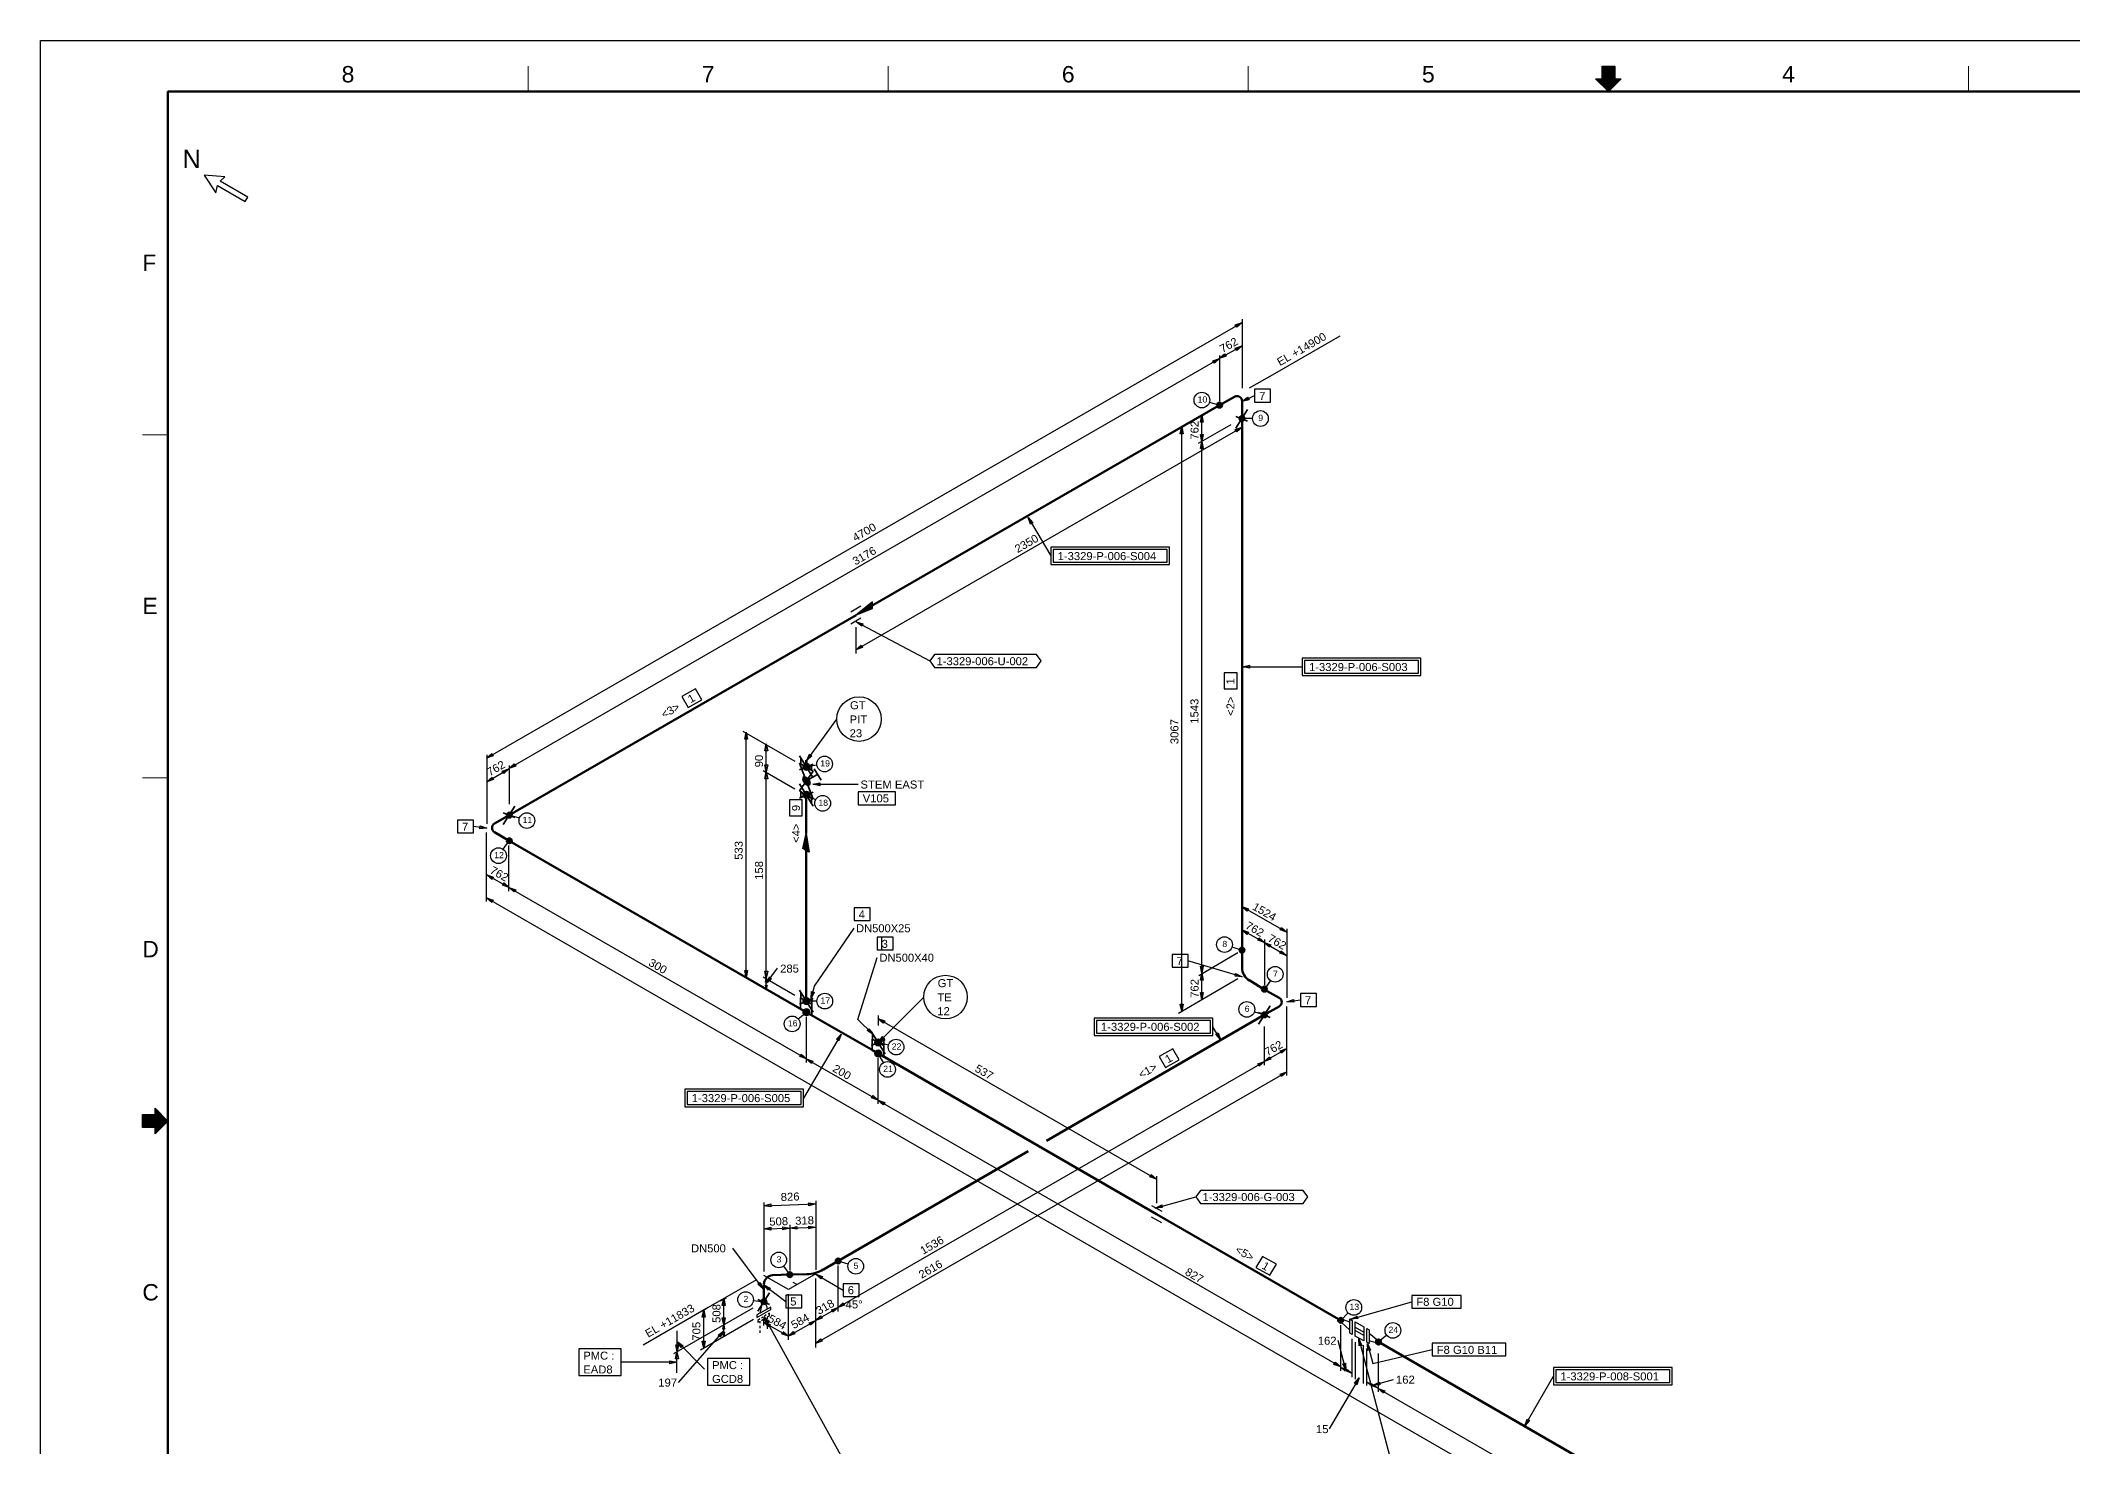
# Model space of a CAD drawing. Header units: inches. Extents: x 0 to 841, y 0 to 594.
# Drawn here: x 0 to 559, y 208 to 594 of the extents above; entities that cross this region are included whole.
import ezdxf
from ezdxf.enums import TextEntityAlignment as Align

# ---------------------------------------------------------------- set-up
doc = ezdxf.new("R2010")
doc.units = ezdxf.units.IN
doc.header["$MEASUREMENT"] = 0
for name, color, linetype in [('AD1', 7, 'Continuous'), ('AD2', 7, 'Continuous'), ('BG Border', 7, 'Continuous'), ('DIMLINES', 7, 'Continuous'), ('DIMTEXT', 7, 'Continuous'), ('FITTINGS', 7, 'Continuous'), ('FRAME', 7, 'Continuous'), ('ISOTEXT', 7, 'Continuous'), ('NOZZLES', 7, 'Continuous'), ('PIPE', 7, 'Continuous'), ('WELDS', 7, 'Continuous')]:
    doc.layers.add(name, color=color, linetype=linetype)
doc.styles.add('Arial', font='arial.ttf')

msp = doc.modelspace()

# ---------------------------------------------------------------- linework, layer by layer
at = {"layer": 'A1', "color": 4, "linetype": 'Continuous', "lineweight": 30}
msp.add_line((198.92, 243.16), (241.8, 165.72), dxfattribs=at)
at = {"layer": 'AD1', "color": 4, "linetype": 'Continuous', "lineweight": 30}
for p, q in [((324.04, 506.6), (325.48, 507.88)), ((325.88, 507.24), (324.04, 506.6)), ((319.24, 483.8), (318.84, 485.72)), ((319.64, 485.72), (319.24, 483.8)), ((224.12, 426.52), (225.56, 427.8)), ((225.96, 427.16), (224.12, 426.52)), ((122.6, 396.76), (124.04, 398.04)), ((124.44, 397.4), (122.6, 396.76)), ((122.68, 390.28), (124.12, 391.56)), ((128.76, 393.88), (130.2, 395.16)), ((130.6, 394.52), (128.76, 393.88)), ((199.48, 393), (199.08, 394.92)), ((199.88, 394.92), (199.48, 393)), ((124.52, 390.92), (122.68, 390.28)), ((122.68, 364.68), (124.52, 364.04)), ((124.12, 363.4), (122.68, 364.68)), ((122.6, 358.36), (124.44, 357.72)), ((124.04, 357.08), (122.6, 358.36)), ((128.76, 361.24), (130.6, 360.6)), ((130.2, 359.96), (128.76, 361.24)), ((330.2, 355.96), (332.04, 355.32)), ((331.64, 354.68), (330.2, 355.96)), ((330.2, 349.56), (332.04, 348.92)), ((331.64, 348.28), (330.2, 349.56)), ((336.36, 346.04), (338.2, 345.4)), ((337.8, 344.76), (336.36, 346.04)), ((193.96, 336.44), (193.56, 338.36)), ((194.36, 338.36), (193.96, 336.44)), ((199.48, 336.28), (199.08, 338.2)), ((199.88, 338.2), (199.48, 336.28)), ((319.24, 337.64), (318.84, 339.56)), ((319.64, 339.56), (319.24, 337.64)), ((319.24, 330.44), (318.84, 332.36)), ((319.64, 332.36), (319.24, 330.44)), ((230.2, 325.16), (232.04, 324.52)), ((231.64, 323.88), (230.2, 325.16)), ((313.72, 327.24), (313.32, 329.16)), ((314.12, 329.16), (313.72, 327.24)), ((210.44, 314.12), (212.28, 313.48)), ((211.88, 312.84), (210.44, 314.12)), ((336.36, 313.4), (337.8, 314.68)), ((338.2, 314.04), (336.36, 313.4)), ((230.2, 302.76), (232.04, 302.12)), ((231.64, 301.48), (230.2, 302.76)), ((198.84, 273.72), (200.76, 274.2)), ((200.76, 273.4), (198.84, 273.72)), ((198.84, 267.32), (200.76, 267.8)), ((200.76, 267), (198.84, 267.32)), ((205.96, 267.56), (207.88, 268.04)), ((207.88, 267.24), (205.96, 267.56)), ((219.16, 245.72), (220.6, 247)), ((221, 246.36), (219.16, 245.72)), ((187.8, 241), (187.4, 242.92)), ((188.2, 242.92), (187.8, 241)), ((198.76, 241.72), (200.6, 241.08)), ((200.2, 240.44), (198.76, 241.72)), ((213, 242.2), (214.44, 243.48)), ((214.84, 242.84), (213, 242.2)), ((182.28, 234.6), (181.88, 236.52)), ((182.68, 236.52), (182.28, 234.6)), ((205.48, 237.88), (206.92, 239.16)), ((207.32, 238.52), (205.48, 237.88)), ((213, 235.8), (214.44, 237.08)), ((214.84, 236.44), (213, 235.8)), ((367.72, 223.48), (369.56, 222.84)), ((369.16, 222.2), (367.72, 223.48))]:
    msp.add_line(p, q, dxfattribs=at)
at = {"layer": 'AD2', "color": 4, "linetype": 'Continuous', "lineweight": 30}
for p, q in [((328.44, 515.88), (330.28, 516.52)), ((330.28, 516.52), (328.84, 515.24)), ((328.44, 509.48), (330.28, 510.12)), ((330.28, 510.12), (328.84, 508.84)), ((322.28, 505.96), (324.12, 506.6)), ((324.12, 506.6), (322.68, 505.32)), ((313.32, 485.88), (313.72, 487.8)), ((313.72, 487.8), (314.12, 485.88)), ((318.84, 489.08), (319.24, 491)), ((319.24, 491), (319.64, 489.08)), ((328.44, 487.08), (330.28, 487.72)), ((330.28, 487.72), (328.84, 486.44)), ((318.84, 481.88), (319.24, 483.8)), ((319.24, 483.8), (319.64, 481.88)), ((193.56, 401.96), (193.96, 403.88)), ((193.96, 403.88), (194.36, 401.96)), ((199.08, 398.76), (199.48, 400.68)), ((199.48, 400.68), (199.88, 398.76)), ((126.92, 393.16), (128.76, 393.8)), ((128.76, 393.8), (127.32, 392.52)), ((199.08, 391.08), (199.48, 393)), ((199.48, 393), (199.88, 391.08)), ((128.84, 361.24), (127, 361.88)), ((127.4, 362.52), (128.84, 361.24)), ((336.44, 346.04), (334.6, 346.68)), ((335, 347.32), (336.44, 346.04)), ((342.6, 348.92), (340.76, 349.56)), ((341.16, 350.2), (342.6, 348.92)), ((342.52, 342.52), (340.68, 343.16)), ((341.08, 343.8), (342.52, 342.52)), ((318.84, 335.72), (319.24, 337.64)), ((319.24, 337.64), (319.64, 335.72)), ((210.52, 314.12), (208.68, 314.76)), ((209.08, 315.4), (210.52, 314.12)), ((334.6, 312.76), (336.44, 313.4)), ((336.44, 313.4), (335, 312.12)), ((340.76, 316.28), (342.6, 316.92)), ((342.6, 316.92), (341.16, 315.64)), ((340.76, 309.88), (342.6, 310.52)), ((342.6, 310.52), (341.16, 309.24)), ((230.28, 302.76), (228.44, 303.4)), ((228.84, 304.04), (230.28, 302.76)), ((306.76, 281), (304.92, 281.64)), ((305.32, 282.28), (306.76, 281)), ((211.16, 274.52), (213.08, 274.2)), ((213.08, 274.2), (211.16, 273.72)), ((211.16, 268.12), (213.08, 267.8)), ((204.04, 267.88), (205.96, 267.56)), ((205.96, 267.56), (204.04, 267.08)), ((213.08, 267.8), (211.16, 267.32)), ((187.4, 246.28), (187.8, 248.2)), ((187.8, 248.2), (188.2, 246.28)), ((181.88, 243.08), (182.28, 245)), ((182.28, 245), (182.68, 243.08)), ((211.24, 241.56), (213.08, 242.2)), ((213.08, 242.2), (211.64, 240.92)), ((217.4, 245.08), (219.24, 245.72)), ((219.24, 245.72), (217.8, 244.44)), ((205.56, 237.88), (203.72, 238.52)), ((204.12, 239.16), (205.56, 237.88)), ((357.4, 229.4), (355.56, 230.04)), ((355.96, 230.68), (357.4, 229.4))]:
    msp.add_line(p, q, dxfattribs=at)
at = {"layer": 'BG Border', "color": 7, "linetype": 'Continuous', "lineweight": 25}
for p, q in [((0, 594), (841, 594)), ((0, 0), (0, 594)), ((429.25, 587.02), (432.75, 587.02)), ((429.25, 583.5), (429.25, 587.02)), ((432.75, 587.02), (432.75, 583.5)), ((431, 580), (427.5, 583.5)), ((427.5, 583.5), (429.25, 583.5)), ((434.5, 583.5), (431, 580)), ((432.75, 583.5), (434.5, 583.5)), ((27.98, 295.25), (27.98, 298.75)), ((27.98, 298.75), (31.5, 298.75)), ((31.5, 298.75), (31.5, 300.5)), ((31.5, 300.5), (35, 297)), ((35, 297), (31.5, 293.5)), ((31.5, 295.25), (27.98, 295.25)), ((31.5, 293.5), (31.5, 295.25))]:
    msp.add_line(p, q, dxfattribs=at)
at = {"layer": 'BG Border', "color": 7, "linetype": 'Continuous', "lineweight": 13}
for p, q in [((134, 580), (134, 587.02)), ((233, 580), (233, 587.02)), ((332, 580), (332, 587.02)), ((429.4, 581.6), (429.4, 587.02)), ((429.6, 581.4), (429.6, 587.02)), ((429.8, 581.2), (429.8, 587.02)), ((430, 581), (430, 587.02)), ((430.2, 580.8), (430.2, 587.02)), ((430.4, 580.6), (430.4, 587.02)), ((430.6, 580.4), (430.6, 587.02)), ((430.8, 580.2), (430.8, 587.02)), ((431, 580), (431, 587.02)), ((431.2, 580.2), (431.2, 587.02)), ((431.4, 580.4), (431.4, 587.02)), ((431.6, 580.6), (431.6, 587.02)), ((431.8, 580.8), (431.8, 587.02)), ((432, 581), (432, 587.02)), ((432.2, 581.2), (432.2, 587.02)), ((432.4, 581.4), (432.4, 587.02)), ((432.6, 581.6), (432.6, 587.02)), ((530, 580), (530, 587.02)), ((427.6, 583.4), (427.6, 583.5)), ((427.8, 583.2), (427.8, 583.5)), ((428, 583), (428, 583.5)), ((428.2, 582.8), (428.2, 583.5)), ((428.4, 582.6), (428.4, 583.5)), ((428.6, 582.4), (428.6, 583.5)), ((428.8, 582.2), (428.8, 583.5)), ((429, 582), (429, 583.5)), ((429.2, 581.8), (429.2, 583.5)), ((432.8, 581.8), (432.8, 583.5)), ((433, 582), (433, 583.5)), ((433.2, 582.2), (433.2, 583.5)), ((433.4, 582.4), (433.4, 583.5)), ((433.6, 582.6), (433.6, 583.5)), ((433.8, 582.8), (433.8, 583.5)), ((434, 583), (434, 583.5)), ((434.2, 583.2), (434.2, 583.5)), ((434.4, 583.4), (434.4, 583.5)), ((27.98, 485.67), (35, 485.67)), ((27.98, 391.33), (35, 391.33)), ((27.98, 298.59), (33.41, 298.59)), ((27.98, 298.39), (33.61, 298.39)), ((27.98, 298.19), (33.81, 298.19)), ((27.98, 297.99), (34.01, 297.99)), ((27.98, 297.79), (34.21, 297.79)), ((27.98, 297.59), (34.41, 297.59)), ((27.98, 297.39), (34.61, 297.39)), ((27.98, 297.19), (34.81, 297.19)), ((27.98, 296.99), (34.99, 296.99)), ((27.98, 296.79), (34.79, 296.79)), ((27.98, 296.59), (34.59, 296.59)), ((27.98, 296.39), (34.39, 296.39)), ((27.98, 296.19), (34.19, 296.19)), ((31.5, 300.39), (31.61, 300.39)), ((31.5, 300.19), (31.81, 300.19)), ((31.5, 299.99), (32.01, 299.99)), ((31.5, 299.79), (32.21, 299.79)), ((31.5, 299.59), (32.41, 299.59)), ((31.5, 299.39), (32.61, 299.39)), ((31.5, 299.19), (32.81, 299.19)), ((31.5, 298.99), (33.01, 298.99)), ((31.5, 298.79), (33.21, 298.79)), ((27.98, 295.99), (33.99, 295.99)), ((27.98, 295.79), (33.79, 295.79)), ((27.98, 295.59), (33.59, 295.59)), ((27.98, 295.39), (33.39, 295.39)), ((31.5, 295.19), (33.19, 295.19)), ((31.5, 294.99), (32.99, 294.99)), ((31.5, 294.79), (32.79, 294.79)), ((31.5, 294.59), (32.59, 294.59)), ((31.5, 294.39), (32.39, 294.39)), ((31.5, 294.19), (32.19, 294.19)), ((31.5, 293.99), (31.99, 293.99)), ((31.5, 293.79), (31.79, 293.79)), ((31.5, 293.59), (31.59, 293.59))]:
    msp.add_line(p, q, dxfattribs=at)
at = {"layer": 'BG Border', "color": 3, "linetype": 'Continuous', "lineweight": 120}
for p, q in [((35, 580), (827, 580)), ((35, 14), (35, 580))]:
    msp.add_line(p, q, dxfattribs=at)
msp.add_lwpolyline([(827, 580), (35, 580), (35, 14), (827, 14)], close=True, dxfattribs=at)
at = {"layer": 'DIMLINES', "color": 7, "linetype": 'Continuous', "lineweight": 30}
for p, q in [((328.84, 515.24), (328.44, 515.88)), ((330.28, 517.4), (330.28, 498.44)), ((328.84, 508.84), (328.44, 509.48)), ((339.32, 502.52), (357.24, 512.84)), ((322.68, 505.32), (322.28, 505.96)), ((324.12, 507.48), (324.12, 494.92)), ((325.48, 507.88), (325.88, 507.24)), ((332.36, 498.52), (339.32, 502.52)), ((312.84, 487.32), (314.44, 488.2)), ((318.36, 490.36), (319.96, 491.24)), ((318.36, 483.32), (327.32, 488.52)), ((319.64, 489.08), (318.84, 489.08)), ((328.84, 486.44), (328.44, 487.08)), ((330.28, 486.76), (330.28, 488.68)), ((314.12, 485.88), (313.32, 485.88)), ((318.84, 485.72), (319.64, 485.72)), ((319.64, 481.88), (318.84, 481.88)), ((224.2, 425.48), (224.2, 432.76)), ((225.56, 427.8), (225.96, 427.16)), ((193.08, 404.2), (207.32, 395.96)), ((122.68, 397.64), (122.68, 378.68)), ((124.04, 398.04), (124.44, 397.4)), ((194.36, 401.96), (193.56, 401.96)), ((199.88, 398.76), (199.08, 398.76)), ((124.12, 391.56), (124.52, 390.92)), ((127.32, 392.52), (126.92, 393.16)), ((128.84, 394.76), (128.84, 384.12)), ((130.2, 395.16), (130.6, 394.52)), ((198.68, 393.32), (207.32, 388.28)), ((199.08, 394.92), (199.88, 394.92)), ((199.88, 391.08), (199.08, 391.08)), ((122.6, 357.32), (122.6, 376.28)), ((128.76, 360.2), (128.76, 372.76)), ((124.52, 364.04), (124.12, 363.4)), ((124.44, 357.72), (124.04, 357.08)), ((127, 361.88), (127.4, 362.52)), ((130.6, 360.6), (130.2, 359.96)), ((330.28, 356.92), (330.28, 355)), ((332.04, 355.32), (331.64, 354.68)), ((330.28, 350.52), (330.28, 348.6)), ((332.04, 348.92), (331.64, 348.28)), ((334.6, 346.68), (335, 347.32)), ((336.44, 346.92), (336.44, 334.36)), ((340.76, 349.56), (341.16, 350.2)), ((342.6, 349.8), (342.6, 330.84)), ((185.88, 341.08), (187.48, 340.2)), ((185.88, 341.08), (187.48, 340.2)), ((318.44, 337), (329.16, 343.32)), ((338.2, 345.4), (337.8, 344.76)), ((340.68, 343.16), (341.08, 343.8)), ((193.08, 336.84), (194.68, 335.96)), ((193.56, 338.36), (194.36, 338.36)), ((198.68, 336.6), (207.32, 331.56)), ((199.08, 338.2), (199.88, 338.2)), ((199.24, 335.16), (199.48, 336.28)), ((199.72, 335.16), (199.24, 335.16)), ((199.48, 334.84), (202.6, 339)), ((199.48, 334.84), (200.36, 336.6)), ((199.48, 336.28), (199.72, 335.16)), ((199.48, 333.24), (199.48, 336.28)), ((200.92, 336.12), (199.48, 334.84)), ((200.36, 336.6), (200.92, 336.12)), ((312.84, 326.68), (329.16, 336.2)), ((318.84, 339.56), (319.64, 339.56)), ((319.64, 335.72), (318.84, 335.72)), ((198.6, 333.64), (200.2, 332.76)), ((199.48, 333.24), (199.24, 334.36)), ((199.24, 334.36), (199.72, 334.36)), ((199.72, 334.36), (199.48, 333.24)), ((318.84, 332.36), (319.64, 332.36)), ((210.52, 313.08), (210.52, 325.64)), ((230.28, 326.04), (230.28, 323.24)), ((232.04, 324.52), (231.64, 323.88)), ((313.32, 329.16), (314.12, 329.16)), ((342.6, 309.48), (342.6, 328.44)), ((336.44, 312.36), (336.44, 323)), ((208.68, 314.76), (209.08, 315.4)), ((212.28, 313.48), (211.88, 312.84)), ((230.28, 301.72), (230.28, 314.28)), ((337.8, 314.68), (338.2, 314.04)), ((341.16, 315.64), (340.76, 316.28)), ((335, 312.12), (334.6, 312.76)), ((341.16, 309.24), (340.76, 309.88)), ((228.44, 303.4), (228.84, 304.04)), ((232.04, 302.12), (231.64, 301.48)), ((254.84, 301.32), (253.24, 302.2)), ((304.92, 281.64), (305.32, 282.28)), ((306.76, 281.88), (306.76, 274.44)), ((198.84, 274.6), (198.84, 255.64)), ((200.76, 274.2), (200.76, 273.4)), ((211.16, 273.72), (211.16, 274.52)), ((213.08, 275.08), (213.08, 256.12)), ((205.96, 268.44), (205.96, 255.88)), ((211.16, 267.32), (211.16, 268.12)), ((200.76, 267.8), (200.76, 267)), ((204.04, 267.08), (204.04, 267.88)), ((207.88, 268.04), (207.88, 267.24)), ((219.24, 244.68), (219.24, 257.24)), ((196.76, 253.32), (183.56, 245.72)), ((205.56, 250.68), (198.84, 254.52)), ((205.56, 250.68), (198.84, 254.52)), ((213.08, 255), (205.56, 250.68)), ((207.88, 252.04), (206.84, 252.6)), ((213.08, 234.76), (213.08, 253.72)), ((186.92, 247.56), (188.52, 248.44)), ((188.2, 246.28), (187.4, 246.28)), ((205.56, 236.84), (205.56, 249.4)), ((220.6, 247), (221, 246.36)), ((183.56, 245.72), (165.64, 235.4)), ((174.12, 233.08), (195.88, 245.64)), ((181.4, 244.52), (183, 245.4)), ((181.4, 234.12), (195.96, 242.52)), ((182.68, 243.08), (181.88, 243.08)), ((187.4, 242.92), (188.2, 242.92)), ((187.56, 239.8), (187.8, 241)), ((187.8, 241), (188.04, 239.8)), ((187.8, 237.8), (187.8, 241)), ((198.84, 240.76), (198.84, 242.68)), ((200.6, 241.08), (200.2, 240.44)), ((211.64, 240.92), (211.24, 241.56)), ((214.44, 243.48), (214.84, 242.84)), ((217.8, 244.44), (217.4, 245.08)), ((357.4, 228.36), (357.4, 240.92)), ((175, 233.56), (174.6, 235.48)), ((174.6, 235.48), (175.4, 235.48)), ((175, 233.56), (175, 239.32)), ((175, 236.36), (176.6, 235.24)), ((176.12, 234.76), (175, 236.36)), ((175.4, 235.48), (175, 233.56)), ((176.6, 235.24), (176.12, 234.76)), ((181.88, 236.52), (182.68, 236.52)), ((186.28, 238.12), (187.8, 239.32)), ((186.84, 237.64), (186.28, 238.12)), ((187.8, 239.32), (186.84, 237.64)), ((188.04, 239.8), (187.56, 239.8)), ((187.8, 237.8), (187.56, 239)), ((187.56, 239), (188.04, 239)), ((188.04, 239), (187.8, 237.8)), ((206.92, 239.16), (207.32, 238.52)), ((214.44, 237.08), (214.84, 236.44)), ((358.84, 228.52), (356.68, 236.68)), ((360.6, 226.6), (360.6, 237.16)), ((361.48, 226.04), (361.48, 236.2)), ((363.72, 224.84), (363.72, 235.4)), ((159.64, 234.36), (147.96, 234.36)), ((147.96, 234.36), (147.96, 227)), ((174.92, 230.68), (159.56, 230.68)), ((159.64, 227), (159.64, 234.36)), ((173, 230.28), (173, 231.08)), ((173, 231.08), (174.92, 230.68)), ((174.92, 230.68), (173, 230.28)), ((174.52, 231.64), (174.92, 233.56)), ((175.32, 231.64), (174.52, 231.64)), ((174.92, 233.56), (175.32, 231.64)), ((174.92, 227.8), (174.92, 233.56)), ((195, 231.72), (183.32, 231.72)), ((183.32, 231.72), (183.32, 224.36)), ((195, 224.36), (195, 231.72)), ((355.56, 230.04), (355.96, 230.68)), ((357.56, 229.24), (358.92, 228.76)), ((358.68, 228.28), (357.56, 229.24)), ((357.56, 229.24), (360.36, 227.72)), ((357.96, 230.28), (358.76, 230.44)), ((358.84, 228.52), (357.96, 230.28)), ((358.76, 230.44), (358.84, 228.52)), ((364.6, 224.28), (364.6, 234.44)), ((367.8, 222.52), (367.8, 233.08)), ((147.96, 227), (159.64, 227)), ((183.32, 224.36), (195, 224.36)), ((362.52, 226.36), (354.28, 212.36)), ((358.92, 228.76), (358.68, 228.28)), ((359, 228.2), (359.24, 228.68)), ((360.36, 227.72), (359, 228.2)), ((359.24, 228.68), (360.36, 227.72)), ((361.24, 224.92), (362.52, 226.36)), ((361.88, 224.52), (361.24, 224.92)), ((362.52, 226.36), (361.88, 224.52)), ((364.76, 225.16), (366.12, 224.68)), ((365.88, 224.2), (364.76, 225.16)), ((364.76, 225.16), (367.56, 223.64)), ((366.12, 224.68), (365.88, 224.2)), ((366.2, 224.12), (366.44, 224.6)), ((367.56, 223.64), (366.2, 224.12)), ((366.28, 224.36), (371.88, 225.96)), ((366.28, 224.36), (368.04, 225.24)), ((368.2, 224.52), (366.28, 224.36)), ((366.44, 224.6), (367.56, 223.64)), ((368.04, 225.24), (368.2, 224.52)), ((369.56, 222.84), (369.16, 222.2))]:
    msp.add_line(p, q, dxfattribs=at)
at = {"layer": 'DL', "color": 4, "linetype": 'Continuous', "lineweight": 30}
for p, q in [((122.6, 396.76), (330.28, 516.52)), ((324.04, 506.6), (330.28, 510.12)), ((128.76, 393.88), (324.12, 506.6)), ((224.12, 426.52), (330.28, 487.72)), ((313.72, 327.24), (313.72, 487.8)), ((319.24, 483.8), (319.24, 491)), ((319.24, 337.64), (319.24, 483.8)), ((193.96, 336.44), (193.96, 403.88)), ((199.48, 393), (199.48, 400.68)), ((122.68, 390.28), (128.76, 393.8)), ((199.48, 336.28), (199.48, 393)), ((122.68, 364.68), (128.84, 361.24)), ((122.6, 358.36), (541.16, 117.08)), ((128.76, 361.24), (210.52, 314.12)), ((330.2, 355.96), (342.6, 348.92)), ((330.2, 349.56), (336.44, 346.04)), ((336.36, 346.04), (342.52, 342.52)), ((319.24, 330.44), (319.24, 337.64)), ((230.2, 325.16), (306.76, 281)), ((210.44, 314.12), (230.28, 302.76)), ((219.16, 245.72), (336.44, 313.4)), ((336.36, 313.4), (342.6, 316.92)), ((213, 235.8), (342.6, 310.52)), ((230.2, 302.76), (357.4, 229.4)), ((198.84, 273.72), (213.08, 274.2)), ((198.84, 267.32), (205.96, 267.56)), ((205.96, 267.56), (213.08, 267.8)), ((187.8, 241), (187.8, 248.2)), ((182.28, 234.6), (182.28, 245)), ((198.76, 241.72), (205.56, 237.88)), ((205.48, 237.88), (213.08, 242.2)), ((213, 242.2), (219.24, 245.72)), ((367.72, 223.48), (533.48, 127.88))]:
    msp.add_line(p, q, dxfattribs=at)
at = {"layer": 'ELBO', "color": 3, "linetype": 'Continuous', "lineweight": 50}
for centre, radius, start, end in [((328.91, 494.9), 1.39, 0, 119.982), ((125.49, 377.6), 1.39, 119.982, 240.019), ((334.46, 339.2), 4.16, 180, 240.018), ((339.81, 329.7), 1.39, 299.982, 60.019), ((201.32, 252.12), 2.48, 91.909, 180), ((210.36, 264.5), 9.6, 271.909, 299.981)]:
    msp.add_arc(centre, radius, start, end, dxfattribs=at)
at = {"layer": 'FITTINGS', "color": 2, "linetype": 'Continuous', "lineweight": 30}
for p, q in [((228.7, 439.7), (224.1, 436.1)), ((228.7, 438.7), (224.1, 436.1)), ((224.1, 436.1), (228.7, 437.9)), ((228.7, 439.5), (224.6, 436.3)), ((224.6, 436.3), (228.7, 438)), ((228.7, 439.4), (225, 436.6)), ((225, 436.6), (228.7, 438.1)), ((228.7, 439.3), (225.5, 436.9)), ((225.5, 436.9), (228.7, 438.2)), ((228.7, 439.2), (225.9, 437.1)), ((225.9, 437.1), (228.7, 438.3)), ((228.7, 439), (226.3, 437.4)), ((226.3, 437.4), (228.7, 438.4)), ((228.7, 439), (226.8, 437.6)), ((226.8, 437.6), (228.7, 438.6)), ((228.7, 438.8), (227.2, 437.8)), ((227.2, 437.8), (228.7, 438.6)), ((228.7, 438.7), (228.7, 439.7)), ((228.7, 437.9), (228.7, 439.5)), ((228.7, 438), (228.7, 439.4)), ((228.7, 438.1), (228.7, 439.3)), ((228.7, 438.2), (228.7, 439.2)), ((228.7, 438.3), (228.7, 439)), ((228.7, 438.4), (228.7, 439)), ((228.7, 438.6), (228.7, 438.8)), ((228.7, 438.6), (228.7, 438.7)), ((209.5, 371.9), (210.5, 376)), ((209.7, 371.8), (210.5, 375.5)), ((209.8, 371.8), (210.5, 375)), ((209.9, 371.7), (210.5, 374.6)), ((210.5, 376), (211.3, 370.9)), ((210.5, 371.4), (210.5, 376)), ((210.5, 375.5), (211.2, 371)), ((210.5, 375), (211.1, 371)), ((210.5, 374.6), (211, 371)), ((210.5, 371.4), (209.5, 371.9)), ((211.3, 370.9), (209.7, 371.8)), ((211.2, 371), (209.8, 371.8)), ((211.1, 371), (209.9, 371.7)), ((210, 371.6), (210.5, 374.2)), ((211, 371), (210, 371.6)), ((210.2, 371.5), (210.5, 373.8)), ((210.2, 371.5), (210.5, 373.3)), ((210.9, 371.1), (210.2, 371.5)), ((210.8, 371.2), (210.2, 371.5)), ((210.4, 371.4), (210.5, 372.9)), ((210.6, 371.3), (210.4, 371.4)), ((210.5, 374.2), (210.9, 371.1)), ((210.5, 373.8), (210.8, 371.2)), ((210.5, 373.3), (210.6, 371.3)), ((210.5, 372.9), (210.6, 371.4)), ((210.6, 371.4), (210.5, 371.4))]:
    msp.add_line(p, q, dxfattribs=at)
at = {"layer": 'FITTINGS', "color": 2, "linetype": 'Continuous', "lineweight": 35}
for p, q in [((209, 395.1), (209, 396.6)), ((212.4, 393.2), (208.6, 395.4)), ((208.6, 395.4), (212.4, 385.5)), ((208.6, 387.8), (212.4, 393.2)), ((211.9, 393.5), (209, 395.1)), ((209.5, 391), (209.7, 391.7)), ((209.7, 390.2), (209.5, 391)), ((209.5, 391), (211.6, 389.8)), ((209.7, 391.7), (210.5, 391.4)), ((209.7, 391.7), (211.3, 389.3)), ((209.7, 391.3), (211.4, 389.5)), ((210.4, 394.4), (210.4, 396.2)), ((210.4, 396.2), (210.6, 396)), ((210.5, 394.3), (210.4, 394.4)), ((210.6, 394.2), (210.5, 394.3)), ((210.5, 390.5), (213.6, 392.3)), ((210.5, 391.4), (211.3, 390.8)), ((210.5, 391.4), (210.5, 389.4)), ((210.6, 396), (210.6, 394.2)), ((211.9, 395), (211.9, 393.5)), ((214.6, 390.7), (212.7, 393.8)), ((210.5, 386.6), (208.6, 387.8)), ((209, 386), (209, 387.4)), ((209, 387.4), (211.9, 385.8)), ((211.3, 390.8), (209.7, 390.2)), ((211.4, 390.3), (209.7, 390.6)), ((210.5, 389.4), (209.7, 390.2)), ((211.3, 389.3), (210.5, 389.4)), ((212.4, 385.5), (210.5, 386.6)), ((211.3, 390.8), (211.6, 389.8)), ((211.6, 389.8), (211.3, 389.3)), ((211.9, 385.8), (211.9, 384.4)), ((208.9, 327.8), (208.9, 330.9)), ((208.9, 330.9), (212, 329.1)), ((209, 330.8), (209, 332.5)), ((212, 329.1), (212, 330.8)), ((210.5, 326.9), (208.9, 327.8)), ((212, 326), (210.5, 326.9)), ((212, 329.1), (212, 326)), ((228.6, 316.4), (228.6, 319.5)), ((228.6, 319.5), (231.8, 317.8)), ((228.7, 319.4), (228.7, 321.1)), ((231.8, 317.8), (231.8, 319.4)), ((230.2, 315.5), (228.6, 316.4)), ((231.8, 314.6), (230.2, 315.5)), ((231.8, 317.8), (231.8, 314.6))]:
    msp.add_line(p, q, dxfattribs=at)
at = {"layer": 'FRAME', "color": 2, "linetype": 'Continuous', "lineweight": 30}
for p, q in [((45, 557), (48.2, 552.2)), ((50.6, 556.6), (45, 557)), ((48.2, 552.2), (48.6, 554.2)), ((48.6, 554.2), (56.2, 549.8)), ((49.4, 555.4), (50.6, 556.6)), ((57, 551), (49.4, 555.4)), ((56.2, 549.8), (57, 551))]:
    msp.add_line(p, q, dxfattribs=at)
at = {"layer": 'ISOTEXT', "color": 7, "linetype": 'Continuous', "lineweight": 30}
for p, q in [((271.48, 462.92), (277.72, 452.36)), ((271.48, 462.92), (272.76, 461.48)), ((272.12, 461.08), (271.48, 462.92)), ((272.76, 461.48), (272.12, 461.08)), ((310.36, 454.76), (277.72, 454.76)), ((277.72, 454.76), (277.72, 449.96)), ((309.72, 454.12), (278.36, 454.12)), ((278.36, 454.12), (278.36, 450.6)), ((309.72, 450.6), (309.72, 454.12)), ((310.36, 449.96), (310.36, 454.76)), ((277.72, 449.96), (310.36, 449.96)), ((278.36, 450.6), (309.72, 450.6)), ((224.2, 434.2), (244.44, 423.48)), ((224.2, 434.2), (226.04, 433.64)), ((225.72, 433), (224.2, 434.2)), ((226.04, 433.64), (225.72, 433)), ((245.72, 425.24), (244.44, 423.48)), ((273.8, 425.24), (245.72, 425.24)), ((275.08, 423.48), (273.8, 425.24)), ((244.44, 423.48), (245.72, 421.72)), ((245.72, 421.72), (273.8, 421.72)), ((273.8, 421.72), (275.08, 423.48)), ((328.92, 420.2), (325.4, 420.2)), ((325.4, 420.2), (325.4, 415.8)), ((328.92, 415.8), (328.92, 420.2)), ((330.44, 421.88), (332.36, 422.28)), ((330.44, 421.88), (346.84, 421.88)), ((332.36, 421.48), (330.44, 421.88)), ((332.36, 422.28), (332.36, 421.48)), ((379.48, 424.28), (346.84, 424.28)), ((346.84, 424.28), (346.84, 419.48)), ((346.84, 419.48), (379.48, 419.48)), ((378.84, 423.64), (347.48, 423.64)), ((347.48, 423.64), (347.48, 420.12)), ((347.48, 420.12), (378.84, 420.12)), ((378.84, 420.12), (378.84, 423.64)), ((379.48, 419.48), (379.48, 424.28)), ((180.04, 415.8), (176.28, 413.72)), ((176.28, 413.72), (178.04, 410.68)), ((181.8, 412.76), (180.04, 415.8)), ((325.4, 415.8), (328.92, 415.8)), ((178.04, 410.68), (181.8, 412.76)), ((210.6, 396.12), (218.92, 407.48)), ((210.6, 396.12), (211.4, 397.88)), ((212.04, 397.4), (210.6, 396.12)), ((211.4, 397.88), (212.04, 397.4)), ((212.28, 389.56), (214.2, 389.96)), ((212.28, 389.56), (224.76, 389.56)), ((214.2, 389.16), (212.28, 389.56)), ((214.2, 389.96), (214.2, 389.16)), ((235, 387.48), (224.76, 387.48)), ((224.76, 387.48), (224.76, 383.96)), ((235, 383.96), (235, 387.48)), ((224.76, 383.96), (235, 383.96)), ((229.96, 347.56), (229.96, 344.04)), ((234.36, 344.04), (234.36, 347.56)), ((224.68, 324.92), (229.96, 341.96)), ((229.96, 344.04), (234.36, 344.04)), ((211.8, 330.68), (212.76, 334.04)), ((230.36, 318.6), (242.84, 331.08)), ((228.84, 320.76), (224.68, 324.92)), ((322.28, 325.32), (289.64, 325.32)), ((289.64, 325.32), (289.64, 320.52)), ((321.64, 324.68), (290.28, 324.68)), ((290.28, 324.68), (290.28, 321.16)), ((321.64, 321.16), (321.64, 324.68)), ((322.28, 320.52), (322.28, 325.32)), ((220.12, 320.92), (209.72, 303.32)), ((218.84, 319.48), (220.12, 320.92)), ((219.48, 319.08), (218.84, 319.48)), ((220.12, 320.92), (219.48, 319.08)), ((227.24, 321.88), (227.72, 322.36)), ((228.84, 320.76), (227.24, 321.88)), ((227.72, 322.36), (228.84, 320.76)), ((230.36, 318.6), (231.48, 320.2)), ((231.96, 319.72), (230.36, 318.6)), ((231.48, 320.2), (231.96, 319.72)), ((289.64, 320.52), (322.28, 320.52)), ((290.28, 321.16), (321.64, 321.16)), ((324.36, 319.4), (322.28, 322.92)), ((323.08, 320.84), (323.72, 321.24)), ((324.36, 319.4), (323.08, 320.84)), ((323.72, 321.24), (324.36, 319.4)), ((311.24, 316.84), (307.48, 314.76)), ((307.48, 314.76), (309.24, 311.72)), ((309.24, 311.72), (313, 313.8)), ((313, 313.8), (311.24, 316.84)), ((209.72, 305.72), (177.08, 305.72)), ((177.08, 305.72), (177.08, 300.92)), ((209.08, 305.08), (177.72, 305.08)), ((177.72, 305.08), (177.72, 301.56)), ((209.08, 301.56), (209.08, 305.08)), ((209.72, 300.92), (209.72, 305.72)), ((177.08, 300.92), (209.72, 300.92)), ((177.72, 301.56), (209.08, 301.56)), ((306.44, 273.08), (317.56, 276.12)), ((306.44, 273.08), (308.2, 273.96)), ((308.2, 273.96), (308.36, 273.24)), ((318.84, 277.88), (317.56, 276.12)), ((317.56, 276.12), (318.84, 274.36)), ((347.08, 277.88), (318.84, 277.88)), ((318.84, 274.36), (347.08, 274.36)), ((348.36, 276.12), (347.08, 277.88)), ((347.08, 274.36), (348.36, 276.12)), ((308.36, 273.24), (306.44, 273.08)), ((198.6, 250.84), (190.28, 262.04)), ((335.88, 259.8), (334.12, 256.76)), ((339.72, 257.64), (335.88, 259.8)), ((337.96, 254.6), (339.72, 257.64)), ((198.84, 251.96), (200.6, 251.08)), ((200.12, 250.52), (198.84, 251.96)), ((334.12, 256.76), (337.96, 254.6)), ((200.6, 251.08), (200.12, 250.52)), ((360.2, 242.52), (377, 247.32)), ((390.52, 249.08), (377, 249.08)), ((377, 249.08), (377, 245.56)), ((390.52, 245.56), (390.52, 249.08)), ((198.92, 243.16), (200.2, 241.64)), ((199.48, 241.32), (198.92, 243.16)), ((200.2, 241.64), (199.48, 241.32)), ((360.2, 242.52), (361.96, 243.4)), ((362.12, 242.68), (360.2, 242.52)), ((361.96, 243.4), (362.12, 242.68)), ((377, 245.56), (390.52, 245.56)), ((182.52, 228.76), (175, 236.36)), ((175.32, 225.16), (187.8, 239.32)), ((362.36, 237.08), (373.88, 193.56)), ((362.36, 237.08), (363.24, 235.32)), ((362.44, 235.16), (362.36, 237.08)), ((363.24, 235.32), (362.44, 235.16)), ((364.76, 235.8), (366.2, 230.36)), ((364.76, 235.8), (365.64, 234.04)), ((364.84, 233.88), (364.76, 235.8)), ((402.76, 235.96), (382.52, 235.96)), ((382.52, 235.96), (382.52, 232.44)), ((402.76, 232.44), (402.76, 235.96)), ((365.64, 234.04), (364.84, 233.88)), ((366.2, 230.36), (382.52, 234.2)), ((382.52, 232.44), (402.76, 232.44)), ((448.52, 229.24), (415.88, 229.24)), ((415.88, 229.24), (415.88, 224.44)), ((448.52, 224.44), (448.52, 229.24)), ((408.04, 213.24), (415.88, 226.84)), ((415.88, 224.44), (448.52, 224.44)), ((447.88, 228.6), (416.52, 228.6)), ((416.52, 228.6), (416.52, 225.08)), ((416.52, 225.08), (447.88, 225.08)), ((447.88, 225.08), (447.88, 228.6)), ((408.04, 213.24), (408.68, 215.08)), ((409.32, 214.68), (408.04, 213.24)), ((408.68, 215.08), (409.32, 214.68))]:
    msp.add_line(p, q, dxfattribs=at)
at = {"layer": 'ISOTEXT', "color": 2, "linetype": 'Continuous', "lineweight": 30}
for centre, radius in [((225, 407.48), 6.12), ((248.76, 331.08), 6)]:
    msp.add_circle(centre, radius, dxfattribs=at)
at = {"layer": 'ITEMPOS', "color": 2, "linetype": 'Continuous', "lineweight": 30}
for p, q in [((338.1, 498.18), (333.7, 498.18)), ((333.7, 498.18), (333.7, 494.66)), ((338.1, 494.66), (338.1, 498.18)), ((333.7, 494.66), (338.1, 494.66)), ((118.99, 379.72), (114.59, 379.72)), ((114.59, 379.72), (114.59, 376.2)), ((114.59, 376.2), (118.99, 376.2)), ((118.99, 376.2), (118.99, 379.72)), ((228.01, 355.63), (223.61, 355.63)), ((223.61, 355.63), (223.61, 352.11)), ((223.61, 352.11), (228.01, 352.11)), ((228.01, 352.11), (228.01, 355.63)), ((315.45, 342.82), (311.05, 342.82)), ((311.05, 342.82), (311.05, 339.3)), ((315.45, 339.3), (315.45, 342.82)), ((311.05, 339.3), (315.45, 339.3)), ((350.77, 332.04), (346.37, 332.04)), ((346.37, 332.04), (346.37, 328.52)), ((350.77, 328.52), (350.77, 332.04)), ((346.37, 328.52), (350.77, 328.52)), ((225.07, 252.27), (220.67, 252.27)), ((220.67, 252.27), (220.67, 248.75)), ((225.07, 248.75), (225.07, 252.27)), ((209.25, 249.17), (204.85, 249.17)), ((204.85, 249.17), (204.85, 245.65)), ((209.25, 245.65), (209.25, 249.17)), ((220.67, 248.75), (225.07, 248.75)), ((204.85, 245.65), (209.25, 245.65))]:
    msp.add_line(p, q, dxfattribs=at)
at = {"layer": 'ITEMPOS', "color": 4, "linetype": 'Continuous', "lineweight": 30}
for p, q in [((330.28, 494.76), (333.7, 496.42)), ((330.28, 494.76), (331.8, 495.96)), ((332.2, 495.24), (330.28, 494.76)), ((331.8, 495.96), (332.2, 495.24)), ((122.68, 377.48), (118.91, 377.96)), ((120.76, 377.32), (120.84, 378.12)), ((122.68, 377.48), (120.76, 377.32)), ((120.84, 378.12), (122.68, 377.48)), ((212.76, 334.04), (223.61, 350.03)), ((234.36, 347.56), (229.96, 347.56)), ((330.28, 336.68), (315.37, 341.06)), ((328.36, 336.84), (328.52, 337.56)), ((330.28, 336.68), (328.36, 336.84)), ((328.52, 337.56), (330.28, 336.68)), ((211.8, 330.68), (211.96, 332.6)), ((212.68, 332.44), (211.8, 330.68)), ((211.96, 332.6), (212.68, 332.44)), ((342.6, 329.8), (344.44, 330.44)), ((342.6, 329.8), (346.37, 330.28)), ((344.52, 329.64), (342.6, 329.8)), ((344.44, 330.44), (344.52, 329.64)), ((197.16, 252.12), (197.8, 252.6)), ((198.6, 250.84), (197.16, 252.12)), ((197.8, 252.6), (198.6, 250.84)), ((198.84, 251.96), (204.85, 247.41)), ((213.08, 254.92), (220.67, 250.51)), ((213.08, 254.92), (214.92, 254.28)), ((214.52, 253.64), (213.08, 254.92)), ((214.92, 254.28), (214.52, 253.64))]:
    msp.add_line(p, q, dxfattribs=at)
at = {"layer": 'ITEMPOS', "color": 2}
msp.add_line((231.2, 347.45), (231.2, 343.95), dxfattribs=at)
msp.add_line((231.2, 347.45), (231.2, 343.95), dxfattribs=at)
msp.add_line((231.2, 347.45), (231.2, 343.95), dxfattribs=at)
msp.add_line((231.2, 347.45), (231.2, 343.95), dxfattribs=at)
at = {"layer": 'ITNO', "color": 1, "linetype": 'Continuous', "lineweight": 30}
for p, q in [((209.38, 385.31), (205.86, 385.31)), ((205.86, 385.31), (205.86, 380.91)), ((205.86, 380.91), (209.38, 380.91)), ((209.38, 380.91), (209.38, 385.31))]:
    msp.add_line(p, q, dxfattribs=at)
at = {"layer": 'NOZZLES', "color": 7, "linetype": 'Continuous', "lineweight": 25}
for p, q in [((225.5, 438.5), (222.7, 436.9)), ((222.7, 433.7), (225.5, 435.3)), ((305.4, 273.8), (308.2, 272.2)), ((308.2, 269), (305.4, 270.6)), ((200.7, 245.8), (196.9, 243.7)), ((198.4, 247.1), (197.7, 244.1)), ((199.2, 247.6), (198.4, 247.1)), ((199.8, 245.4), (199.2, 247.6)), ((200.7, 245.2), (200.7, 245.8)), ((196.9, 243), (198.8, 244.1)), ((196.9, 243.7), (196.9, 243)), ((197.7, 242.6), (197.2, 242.2)), ((197.2, 242.2), (197.2, 241.7)), ((197.2, 241.7), (197.7, 241.9)), ((197.8, 241.4), (197.8, 242)), ((197.8, 240.1), (197.8, 240.7)), ((198.6, 243.1), (198.2, 242.8)), ((198.2, 242.2), (198.8, 242.6)), ((198.8, 244.1), (200.7, 245.2)), ((198.8, 242.6), (199.3, 242.9)), ((199.5, 243.7), (199, 243.4)), ((199.8, 243.2), (200.4, 243.5)), ((199.8, 242.5), (199.8, 243.2)), ((199.8, 241.2), (199.8, 241.8)), ((199.8, 239.9), (199.8, 240.6)), ((200.4, 244.2), (200, 243.9)), ((200.4, 243.5), (200.4, 244.2)), ((359.9, 241.7), (357.4, 242.6)), ((357.4, 242.6), (357.4, 241.8)), ((357.4, 241.8), (359.9, 239.5)), ((359.9, 240.6), (359.9, 242.6)), ((359.9, 242.6), (360.6, 242.2)), ((359.9, 238.7), (359.9, 240.6)), ((360.6, 242.2), (360.6, 238.3)), ((361.4, 239.4), (361.4, 241.8)), ((361.4, 241.8), (363.8, 240.4)), ((361.4, 239.8), (361.4, 240.3)), ((361.4, 240.3), (363.8, 239)), ((363.8, 240.4), (363.8, 236.6)), ((197.8, 238.8), (197.8, 239.4)), ((360.6, 238.3), (359.9, 238.7)), ((361.4, 237.9), (361.4, 239.8)), ((363.8, 238), (361.4, 239.4)), ((363.8, 236.6), (361.4, 237.9)), ((363.8, 239), (363.8, 238)), ((364.6, 238.1), (364.6, 240)), ((364.6, 240), (365.2, 239.6)), ((364.6, 236.2), (364.6, 238.1)), ((365.2, 235.8), (364.6, 236.2)), ((365.2, 239.6), (365.2, 235.8)), ((365.2, 238.7), (367.8, 236.6)), ((367.8, 235.8), (365.2, 236.6)), ((367.8, 236.6), (367.8, 235.8))]:
    msp.add_line(p, q, dxfattribs=at)
at = {"layer": 'NOZZLES', "color": 7, "linetype": 'Continuous', "lineweight": 35}
for centre, radius in [((324.12, 493.8), 0.76), ((330.28, 490.12), 0.76), ((210.52, 394.36), 0.92), ((210.52, 386.68), 0.92), ((128.84, 381.08), 0.76), ((128.84, 374.04), 0.76), ((330.28, 343.96), 0.76), ((210.52, 329.96), 0.92), ((336.44, 333.24), 0.76), ((210.52, 326.92), 0.92), ((336.44, 326.2), 0.76), ((230.28, 318.6), 0.92), ((230.28, 315.56), 0.92), ((219.24, 258.52), 0.76), ((205.96, 254.76), 0.76), ((198.84, 247.32), 0.76), ((357.4, 242.2), 0.76), ((367.8, 236.28), 0.76)]:
    msp.add_circle(centre, radius, dxfattribs=at)
at = {"layer": 'PIPE', "color": 3, "linetype": 'Continuous', "lineweight": 50}
for p, q in [((324.1, 493.8), (228.8, 438.8)), ((328.2, 496.1), (324.1, 493.8)), ((330.3, 490.1), (330.3, 494.9)), ((330.3, 344), (330.3, 490.1)), ((224.2, 436.1), (128.8, 381.1)), ((210.5, 376), (210.5, 386.7)), ((128.8, 381.1), (124.8, 378.8)), ((124.8, 376.4), (128.8, 374)), ((128.8, 374), (210.5, 326.9)), ((210.5, 330), (210.5, 371.4)), ((330.3, 339.2), (330.3, 344)), ((336.4, 333.2), (332.4, 335.6)), ((340.5, 330.9), (336.4, 333.2)), ((210.5, 326.9), (230.3, 315.6)), ((276.5, 291.6), (336.4, 326.2)), ((336.4, 326.2), (340.5, 328.5)), ((230.3, 315.6), (306.8, 271.4)), ((219.2, 258.5), (271.5, 288.7)), ((306.8, 271.4), (357.4, 242.2)), ((215.2, 256.2), (219.2, 258.5)), ((198.8, 247.3), (198.8, 252.1)), ((201.2, 254.6), (206, 254.8)), ((206, 254.8), (210.7, 254.9)), ((367.8, 236.3), (448.4, 189.8))]:
    msp.add_line(p, q, dxfattribs=at)
at = {"layer": 'WDC', "color": 4, "linetype": 'Continuous', "lineweight": 30}
for centre in [(319.25, 495.19), (335.34, 490.12), (215.52, 395.14), (215, 384.33), (133.68, 379.59), (125.88, 369.94), (325.46, 345.5), (339.4, 337.34), (215.58, 329.96), (331.6, 327.69), (206.61, 323.7), (235.17, 317.32), (232.82, 311.18), (202.92, 258.81), (224.09, 257.07), (361.01, 245.75), (371.75, 239.44)]:
    msp.add_circle(centre, 2.16, dxfattribs=at)
at = {"layer": 'WDC', "color": 1, "linetype": 'Continuous', "lineweight": 30}
msp.add_circle((193.81, 247.91), 2.16, dxfattribs=at)
at = {"layer": 'WELDS', "color": 7, "linetype": 'Continuous', "lineweight": 35}
for p, q in [((328.6, 487.5), (331.8, 492.6)), ((331.8, 489.4), (328.6, 490.7)), ((212.4, 391.3), (208.6, 397.4)), ((208.6, 393.5), (212.4, 395.1)), ((212.4, 383.6), (208.6, 389.7)), ((208.6, 385.8), (212.4, 387.4)), ((130.4, 383.6), (127.2, 378.5)), ((130.4, 380.4), (127.2, 381.7)), ((212.4, 326.9), (208.6, 333)), ((208.6, 329.1), (212.4, 330.7)), ((334.8, 323.6), (338, 328.7)), ((334.8, 326.8), (338, 325.5)), ((232.2, 315.5), (228.3, 321.6)), ((228.3, 317.8), (232.2, 319.4)), ((197.2, 244.7), (200.4, 249.8)), ((200.4, 246.6), (197.2, 247.9))]:
    msp.add_line(p, q, dxfattribs=at)
at = {"layer": 'WELDS', "color": 6, "linetype": 'Continuous', "lineweight": 35}
for centre, radius in [((324.12, 493.8), 0.76), ((330.28, 490.12), 0.76), ((210.52, 394.36), 0.92), ((210.52, 386.68), 0.92), ((128.84, 381.08), 0.76), ((128.84, 374.04), 0.76), ((330.28, 343.96), 0.76), ((210.52, 329.96), 0.92), ((336.44, 333.24), 0.76), ((210.52, 326.92), 0.92), ((336.44, 326.2), 0.76), ((230.28, 318.6), 0.92), ((230.28, 315.56), 0.92), ((219.24, 258.52), 0.76), ((205.96, 254.76), 0.76), ((198.84, 247.32), 0.76), ((357.4, 242.2), 0.76), ((367.8, 236.28), 0.76)]:
    msp.add_circle(centre, radius, dxfattribs=at)
at = {"layer": 'WELDS', "color": 6}
for centre, radius in [((324.12, 493.8), 0.56), ((324.12, 493.8), 0.36), ((324.12, 493.8), 0.36), ((324.12, 493.8), 0.16), ((324.12, 493.8), 0.16), ((330.28, 490.12), 0.56), ((330.28, 490.12), 0.36), ((330.28, 490.12), 0.36), ((330.28, 490.12), 0.16), ((330.28, 490.12), 0.16), ((210.52, 394.36), 0.72), ((210.52, 394.36), 0.52), ((210.52, 394.36), 0.52), ((210.52, 394.36), 0.32), ((210.52, 394.36), 0.32), ((210.52, 394.36), 0.32), ((210.52, 394.36), 0.32), ((210.52, 394.36), 0.12), ((210.52, 394.36), 0.12), ((210.52, 394.36), 0.12), ((210.52, 394.36), 0.12), ((210.52, 386.68), 0.72), ((210.52, 386.68), 0.52), ((210.52, 386.68), 0.52), ((210.52, 386.68), 0.32), ((210.52, 386.68), 0.32), ((210.52, 386.68), 0.32), ((210.52, 386.68), 0.32), ((210.52, 386.68), 0.12), ((210.52, 386.68), 0.12), ((210.52, 386.68), 0.12), ((210.52, 386.68), 0.12), ((128.84, 381.08), 0.56), ((128.84, 381.08), 0.36), ((128.84, 381.08), 0.36), ((128.84, 381.08), 0.16), ((128.84, 381.08), 0.16), ((128.84, 374.04), 0.56), ((128.84, 374.04), 0.36), ((128.84, 374.04), 0.36), ((128.84, 374.04), 0.16), ((128.84, 374.04), 0.16), ((330.28, 343.96), 0.56), ((330.28, 343.96), 0.36), ((330.28, 343.96), 0.36), ((330.28, 343.96), 0.16), ((330.28, 343.96), 0.16), ((210.52, 329.96), 0.72), ((210.52, 329.96), 0.52), ((210.52, 329.96), 0.52), ((210.52, 329.96), 0.32), ((210.52, 329.96), 0.32), ((210.52, 329.96), 0.32), ((210.52, 329.96), 0.32), ((210.52, 329.96), 0.12), ((210.52, 329.96), 0.12), ((210.52, 329.96), 0.12), ((210.52, 329.96), 0.12), ((336.44, 333.24), 0.56), ((336.44, 333.24), 0.36), ((336.44, 333.24), 0.36), ((336.44, 333.24), 0.16), ((336.44, 333.24), 0.16), ((210.52, 326.92), 0.72), ((210.52, 326.92), 0.52), ((210.52, 326.92), 0.52), ((210.52, 326.92), 0.32), ((210.52, 326.92), 0.32), ((210.52, 326.92), 0.32), ((210.52, 326.92), 0.32), ((210.52, 326.92), 0.12), ((210.52, 326.92), 0.12), ((210.52, 326.92), 0.12), ((210.52, 326.92), 0.12), ((336.44, 326.2), 0.56), ((336.44, 326.2), 0.36), ((336.44, 326.2), 0.36), ((336.44, 326.2), 0.16), ((336.44, 326.2), 0.16), ((230.28, 318.6), 0.72), ((230.28, 318.6), 0.52), ((230.28, 318.6), 0.52), ((230.28, 318.6), 0.32), ((230.28, 318.6), 0.32), ((230.28, 318.6), 0.32), ((230.28, 318.6), 0.32), ((230.28, 318.6), 0.12), ((230.28, 318.6), 0.12), ((230.28, 318.6), 0.12), ((230.28, 318.6), 0.12), ((230.28, 315.56), 0.72), ((230.28, 315.56), 0.52), ((230.28, 315.56), 0.52), ((230.28, 315.56), 0.32), ((230.28, 315.56), 0.32), ((230.28, 315.56), 0.32), ((230.28, 315.56), 0.32), ((230.28, 315.56), 0.12), ((230.28, 315.56), 0.12), ((230.28, 315.56), 0.12), ((230.28, 315.56), 0.12), ((219.24, 258.52), 0.56), ((219.24, 258.52), 0.36), ((219.24, 258.52), 0.36), ((219.24, 258.52), 0.16), ((219.24, 258.52), 0.16), ((205.96, 254.76), 0.56), ((205.96, 254.76), 0.36), ((205.96, 254.76), 0.36), ((205.96, 254.76), 0.16), ((205.96, 254.76), 0.16), ((198.84, 247.32), 0.56), ((198.84, 247.32), 0.36), ((198.84, 247.32), 0.36), ((198.84, 247.32), 0.16), ((198.84, 247.32), 0.16), ((357.4, 242.2), 0.56), ((357.4, 242.2), 0.36), ((357.4, 242.2), 0.36), ((357.4, 242.2), 0.16), ((357.4, 242.2), 0.16), ((367.8, 236.28), 0.56), ((367.8, 236.28), 0.36), ((367.8, 236.28), 0.36), ((367.8, 236.28), 0.16), ((367.8, 236.28), 0.16)]:
    msp.add_circle(centre, radius, dxfattribs=at)
at = {"layer": 'WL', "color": 7}
for p, q in [((321.33, 494.6), (324.12, 493.8)), ((333.18, 490.12), (330.28, 490.12)), ((213.39, 394.81), (210.52, 394.36)), ((213.09, 385.33), (210.52, 386.68)), ((131.61, 380.23), (128.84, 381.08)), ((127.14, 371.69), (128.84, 374.04)), ((327.52, 344.84), (330.28, 343.96)), ((338.14, 335.59), (336.44, 333.24)), ((213.42, 329.96), (210.52, 329.96)), ((208.28, 325.08), (210.52, 326.92)), ((333.67, 327.05), (336.44, 326.2)), ((233.09, 317.86), (230.28, 318.6)), ((231.73, 313.05), (230.28, 315.56)), ((204.22, 257.08), (205.96, 254.76)), ((222.02, 257.69), (219.24, 258.52)), ((359.47, 244.23), (357.4, 242.2)), ((370.06, 238.09), (367.8, 236.28))]:
    msp.add_line(p, q, dxfattribs=at)
at = {"layer": 'WL1', "color": 7}
msp.add_line((195.96, 247.66), (198.84, 247.32), dxfattribs=at)

# ---------------------------------------------------------------- texts
at = {"layer": 'BG Border', "color": 3, "style": 'Arial', "width": 1.008516}
for s, p in [('8', (84.5, 587.02)), ('7', (183.5, 587.02)), ('6', (282.5, 587.02)), ('5', (381.5, 587.02)), ('4', (480.5, 587.02))]:
    msp.add_text(s, height=4.5, dxfattribs=at).set_placement(p, align=Align.TOP_CENTER)
at = {"layer": 'BG Border', "color": 3, "style": 'Arial'}
for s, width, p in [('F', 0.993934, (27.98, 532.93)), ('E', 1.004063, (27.98, 438.6)), ('D', 0.992063, (27.98, 344.26)), ('C', 0.992063, (27.98, 249.93))]:
    msp.add_text(s, height=4.5, dxfattribs=dict(at, width=width)).set_placement(p, align=Align.MIDDLE_LEFT)
at = {"layer": 'CP', "color": 4, "style": 'Arial', "width": 1.008516}
for s, rotation, p in [('762', 29.4275, (324.91, 508.09)), ('762', 90, (318.34, 484.3)), ('90', 90, (198.58, 394.24)), ('762', 30.0686, (123.48, 391.75)), ('762', 330.8192, (123.3, 365.26)), ('762', 330.5725, (330.99, 350.07)), ('762', 330.2551, (337.16, 346.56)), ('762', 90, (318.34, 330.86)), ('762', 29.4275, (337.23, 314.81)), ('508', 1.9306, (200.35, 268.23)), ('318', 1.9306, (207.47, 268.47)), ('508', 90, (186.9, 241.5)), ('318', 29.4275, (213.95, 243.69)), ('705', 90, (181.38, 236.62)), ('584', 330.5463, (199.71, 242.07)), ('584', 29.6148, (207.07, 239.76))]:
    msp.add_text(s, height=2.2, rotation=rotation, dxfattribs=at).set_placement(p)
at = {"layer": 'DIMLINES', "color": 2, "style": 'Arial'}
for s, width, p in [('PMC :', 0.997825, (149.2, 231.4)), ('EAD8', 1.001693, (149.2, 227.6)), ('PMC :', 0.997825, (184.6, 228.8)), ('GCD8', 0.997825, (184.6, 225))]:
    msp.add_text(s, height=2.2, dxfattribs=dict(at, width=width)).set_placement(p)
at = {"layer": 'DIMTEXT', "color": 2, "style": 'Arial', "width": 1.008516}
for s, rotation, p in [('4700', 30, (224, 456.2)), ('2350', 30, (268.6, 453.1)), ('3176', 30, (224, 449.7)), ('1543', 90, (318.3, 406.2)), ('3067', 90, (312.8, 400.6)), ('533', 90, (193, 368.8)), ('158', 90, (198.6, 363.3)), ('1524', 330, (332.9, 355.3)), ('300', 330, (166.9, 339.9)), ('200', 330, (217.5, 310.8)), ('537', 330, (256.6, 310.8)), ('826', 2, (203.5, 275)), ('1536', 30, (242.6, 260.2)), ('2616', 30, (242.2, 253.6)), ('827', 330, (314.4, 254.9))]:
    msp.add_text(s, height=2.2, rotation=rotation, dxfattribs=at).set_placement(p)
for s, p in [('285', (203.3, 337.8)), ('162', (351.1, 235.5)), ('197', (169.8, 224)), ('162', (372.6, 224.8)), ('15', (350.6, 211.2))]:
    msp.add_text(s, height=2.2, dxfattribs=at).set_placement(p)
at = {"layer": 'FRAME', "color": 2, "style": 'Arial', "width": 0.992063}
msp.add_text('N', height=5, dxfattribs=at).set_placement((39, 559))
at = {"layer": 'ISOTEXT', "color": 2, "style": 'Arial'}
for s, rotation, width, p in [('EL +14900', 30, 1.005315, (340.7, 504.5)), ('1', 30, 1.008516, (178.7, 411.8)), ('<2>', 90, 0.993892, (328.2, 408.4)), ('1', 90, 1.008516, (328.2, 417)), ('<3>', 30, 0.993892, (171.4, 407.6)), ('1', 30, 1.008516, (309.9, 312.8)), ('<1>', 30, 0.993892, (302.6, 308.6)), ('<5>', 330, 0.993892, (328.2, 261)), ('1', 330, 1.008516, (335.5, 256.6)), ('EL +11833', 30, 1.005315, (167, 237.4))]:
    msp.add_text(s, height=2.2, rotation=rotation, dxfattribs=dict(at, width=width)).set_placement(p)
for s, width, p in [('1-3329-P-006-S004', 1.003781, (279.6, 451.2)), ('1-3329-006-U-002', 1.002699, (246.3, 422.3)), ('1-3329-P-006-S003', 1.003781, (348.7, 420.7)), ('PIT', 1.01089, (222.4, 406.3)), ('GT', 1.009036, (222.5, 410.2)), ('23', 1.008516, (222.4, 402.5)), ('STEM EAST', 1.005627, (225.4, 388.4)), ('V105', 1.007244, (226, 384.6)), ('GT', 1.009036, (246.6, 333.8)), ('TE', 1.011406, (246.5, 329.9)), ('12', 1.008516, (246.5, 326.1)), ('1-3329-P-006-S002', 1.003781, (291.5, 321.8)), ('1-3329-P-006-S005', 1.003781, (179, 302.2)), ('1-3329-006-G-003', 1.003461, (319.4, 275)), ('DN500', 1.000881, (178.8, 260.9)), ('F8 G10', 1.004063, (378.2, 246.2)), ('F8 G10 B11', 1.005211, (383.8, 233)), ('1-3329-P-008-S001', 1.003781, (417.8, 225.7))]:
    msp.add_text(s, height=2.2, dxfattribs=dict(at, width=width)).set_placement(p)
at = {"layer": 'ITEMPOS', "color": 2, "style": 'Arial'}
for s, width, p in [('7', 1.008516, (334.98, 495.22)), ('7', 1.008516, (115.83, 376.8)), ('4', 1.008516, (224.87, 352.69)), ('DN500X25', 0.996682, (224.17, 348.89)), ('3', 1.008516, (231.2, 344.6)), ('DN500X40', 0.996682, (230.6, 340.8)), ('7', 1.008516, (312.29, 339.92)), ('7', 1.008516, (347.57, 329.1)), ('6', 1.008516, (221.89, 249.39)), ('5', 1.008516, (206.07, 246.29)), ('45°', 1.009685, (221.29, 245.49))]:
    msp.add_text(s, height=2.2, dxfattribs=dict(at, width=width)).set_placement(p)
at = {"layer": 'ITNO', "color": 1, "style": 'Arial'}
for s, width, p in [('9', 1.008516, (208.76, 382.19)), ('<4>', 0.993892, (208.76, 373.49))]:
    msp.add_text(s, height=2.2, rotation=90, dxfattribs=dict(at, width=width)).set_placement(p)
at = {"layer": 'WDT', "color": 2, "style": 'Arial', "width": 1.008516}
for s, p in [('10', (318.06, 494.51)), ('9', (334.74, 489.44)), ('19', (214.33, 394.46)), ('11', (132.49, 378.91)), ('18', (213.81, 383.65)), ('12', (124.69, 369.26)), ('8', (324.87, 344.82)), ('7', (338.81, 336.66)), ('17', (214.39, 329.28)), ('16', (205.42, 323.02)), ('6', (331.01, 327.01)), ('22', (233.98, 316.64)), ('21', (231.63, 310.5)), ('3', (202.33, 258.13)), ('5', (223.49, 256.39)), ('2', (193.22, 247.23)), ('13', (359.82, 245.07)), ('24', (370.56, 238.76))]:
    msp.add_text(s, height=1.7, dxfattribs=at).set_placement(p)

doc.saveas('drawing.dxf')
